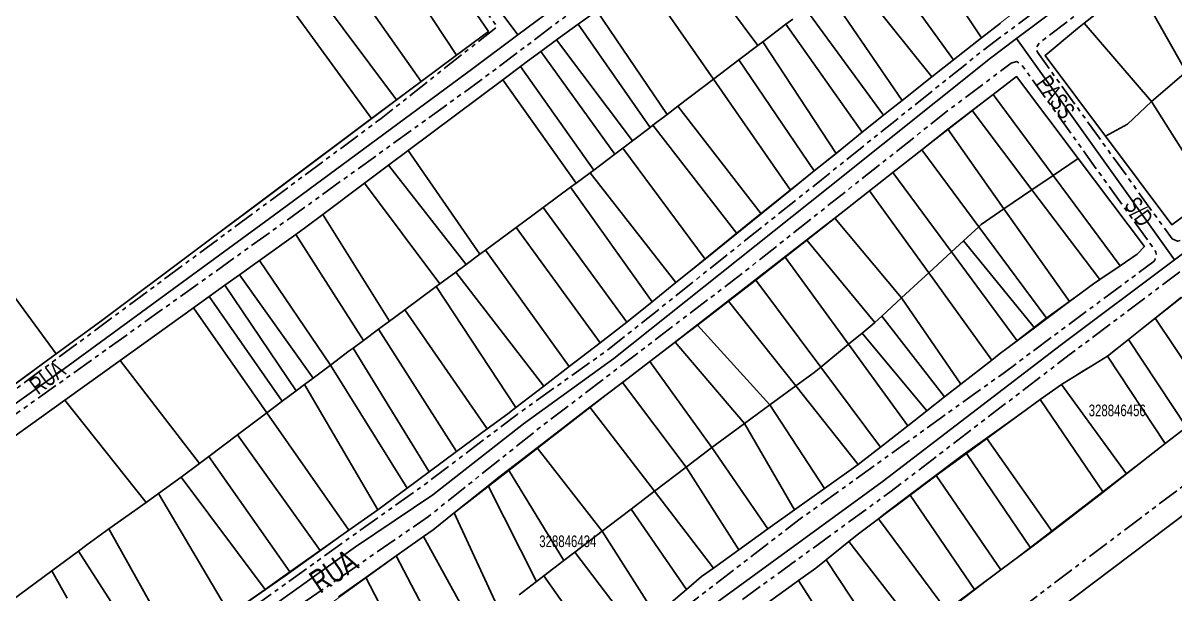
# Model space of a CAD drawing. Extents: x 204381 to 207261, y 4847713 to 4851061.
# Drawn here: x 206465.6 to 206663.2, y 4848224.3 to 4848322.1 of the extents above; entities that cross this region are included whole.
import ezdxf

# ---------------------------------------------------------------- set-up
doc = ezdxf.new("R2010")
doc.units = 0
doc.header["$LTSCALE"] = 1.5
doc.header["$MEASUREMENT"] = 0
doc.linetypes.add('PHANTOMX2', pattern=[5, 2.5, -0.5, 0.5, -0.5, 0.5, -0.5])
for name, color, linetype in [('CD-MALHA-LOTES', 40, 'CONTINUOUS'), ('CD_TXT_QUADRA', 7, 'CONTINUOUS'), ('RU-QUADRAS', 210, 'CONTINUOUS'), ('SV-EIXO-RUA-N-PAV', 6, 'CONTINUOUS'), ('SV-RUA-NAO-PAV-S-GUIA-C-GUIA', 7, 'PHANTOMX2'), ('SV-TXT-RUA-N-PAV-S-GUIA-C-GUIA', 7, 'CONTINUOUS')]:
    doc.layers.add(name, color=color, linetype=linetype)
doc.styles.add('ARIAL', font='ARIAL.TTF')

msp = doc.modelspace()

# ---------------------------------------------------------------- linework, layer by layer
at = {"layer": 'CD-MALHA-LOTES'}
for points in [[(206617.66, 4848338.11), (206629.99, 4848319.58)], [(206539.94, 4848316.6), (206545.42, 4848320.68), (206535.06, 4848335.85)], [(206579.08, 4848335.21), (206591.63, 4848318.25)], [(206612.15, 4848333.87), (206625.2, 4848315.81)], [(206520.78, 4848330.74), (206533.9, 4848312.11)], [(206529.97, 4848331.83), (206539.94, 4848316.6)], [(206571.89, 4848329.96), (206584.02, 4848312.48)], [(206607.54, 4848330.33), (206621.47, 4848312.88)], [(206647.58, 4848322.11), (206656.48, 4848329.1)], [(206656.48, 4848329.1), (206665.11, 4848313.78)], [(206508.95, 4848328.32), (206525.37, 4848305.76)], [(206515.92, 4848327.37), (206529.67, 4848308.96)], [(206603.69, 4848327.41), (206616.36, 4848308.86)], [(206560.83, 4848321.91), (206564.02, 4848324.24)], [(206564.02, 4848324.24), (206576.08, 4848306.45)], [(206597.63, 4848322.8), (206596.46, 4848321.92)], [(206599.84, 4848324.48), (206613.16, 4848306.32)], [(206557.13, 4848319.22), (206560.83, 4848321.91)], [(206560.83, 4848321.91), (206573.15, 4848304.23)], [(206596.46, 4848321.92), (206592.51, 4848318.92)], [(206609.52, 4848303.39), (206596.46, 4848321.92)], [(206633.23, 4848322.13), (206629.99, 4848319.58)], [(206651.24, 4848302.73), (206640.89, 4848316.55), (206646.43, 4848321.21), (206647.58, 4848322.11)], [(206647.58, 4848322.11), (206659.12, 4848308.7)], [(206554.42, 4848317.24), (206557.13, 4848319.22)], [(206557.13, 4848319.22), (206570.12, 4848301.93)], [(206592.51, 4848318.92), (206591.63, 4848318.25)], [(206592.51, 4848318.92), (206605.04, 4848299.77)], [(206629.99, 4848319.58), (206625.2, 4848315.81)], [(206554.42, 4848317.24), (206552.11, 4848315.56), (206550.93, 4848314.68)], [(206554.42, 4848317.24), (206567.09, 4848299.63)], [(206591.63, 4848318.25), (206588.4, 4848315.8)], [(206533.9, 4848312.11), (206539.94, 4848316.6)], [(206588.4, 4848315.8), (206584.02, 4848312.48)], [(206588.4, 4848315.8), (206601.31, 4848296.77)], [(206625.2, 4848315.81), (206621.47, 4848312.88)], [(206547.88, 4848312.4), (206550.93, 4848314.68)], [(206550.93, 4848314.68), (206563.49, 4848296.89)], [(206621.47, 4848312.88), (206616.36, 4848308.86)], [(206631.98, 4848309.87), (206636, 4848312.95), (206646.57, 4848298.89)], [(206665.11, 4848313.78), (206659.12, 4848308.7)], [(206529.67, 4848308.96), (206533.9, 4848312.11)], [(206531.69, 4848300.29), (206547.88, 4848312.4)], [(206547.88, 4848312.4), (206560.46, 4848294.66)], [(206584.02, 4848312.48), (206577.93, 4848307.85)], [(206584.02, 4848312.48), (206597.22, 4848293.47)], [(206525.37, 4848305.76), (206529.67, 4848308.96)], [(206613.16, 4848306.32), (206614.03, 4848307.02), (206616.36, 4848308.86)], [(206631.98, 4848309.87), (206628.38, 4848307.12)], [(206631.98, 4848309.87), (206642.3, 4848295.99)], [(206577.93, 4848307.85), (206576.08, 4848306.45)], [(206577.93, 4848307.85), (206592.2, 4848289.42)], [(206628.38, 4848307.12), (206624.19, 4848303.91)], [(206628.38, 4848307.12), (206638.65, 4848293.52)], [(206659.12, 4848308.7), (206655.04, 4848304.78), (206651.24, 4848302.73)], [(206659.12, 4848308.7), (206669.4, 4848292.49)], [(206525.37, 4848305.76), (206479.33, 4848271.31), (206471.28, 4848265.42)], [(206576.08, 4848306.45), (206573.65, 4848304.6)], [(206613.16, 4848306.32), (206609.52, 4848303.39)], [(206573.15, 4848304.23), (206570.12, 4848301.93)], [(206573.65, 4848304.6), (206573.15, 4848304.23)], [(206573.65, 4848304.6), (206588.01, 4848286.04)], [(206609.52, 4848303.39), (206605.04, 4848299.77)], [(206624.19, 4848303.91), (206619.74, 4848300.41)], [(206624.19, 4848303.91), (206633.84, 4848290.25)], [(206570.12, 4848301.93), (206568.47, 4848300.67)], [(206669.4, 4848292.49), (206662.62, 4848287.54), (206651.24, 4848302.73)], [(206528.3, 4848297.75), (206531.69, 4848300.29)], [(206531.69, 4848300.29), (206543.97, 4848282.48)], [(206567.09, 4848299.63), (206563.49, 4848296.89)], [(206568.47, 4848300.67), (206567.09, 4848299.63)], [(206568.47, 4848300.67), (206582.6, 4848281.67)], [(206605.04, 4848299.77), (206601.31, 4848296.77)], [(206619.74, 4848300.41), (206614.77, 4848296.5)], [(206619.74, 4848300.41), (206629.51, 4848287.21)], [(206524.2, 4848294.68), (206528.3, 4848297.75)], [(206528.3, 4848297.75), (206541.6, 4848280.73)], [(206642.3, 4848295.99), (206646.57, 4848298.89)], [(206653.8, 4848280.53), (206656.69, 4848282.48), (206657.92, 4848283.79), (206646.57, 4848298.89)], [(206562.87, 4848296.43), (206560.46, 4848294.66)], [(206563.49, 4848296.89), (206562.87, 4848296.43)], [(206577.58, 4848277.62), (206562.87, 4848296.43)], [(206601.31, 4848296.77), (206597.22, 4848293.47)], [(206614.77, 4848296.5), (206610.81, 4848293.38)], [(206614.77, 4848296.5), (206624.83, 4848282.9)], [(206638.65, 4848293.52), (206642.3, 4848295.99)], [(206642.3, 4848295.99), (206653.8, 4848280.53)], [(206517.02, 4848289.31), (206524.2, 4848294.68)], [(206524.2, 4848294.68), (206537.07, 4848277.39)], [(206559.53, 4848293.97), (206554.83, 4848290.5)], [(206560.46, 4848294.66), (206559.53, 4848293.97)], [(206559.53, 4848293.97), (206573.52, 4848274.35)], [(206597.22, 4848293.47), (206592.2, 4848289.42)], [(206610.81, 4848293.38), (206604.85, 4848288.69)], [(206610.81, 4848293.38), (206620.94, 4848279.32)], [(206633.84, 4848290.25), (206638.65, 4848293.52)], [(206638.65, 4848293.52), (206650.26, 4848278.15)], [(206512.4, 4848285.9), (206514.09, 4848287.12), (206517.02, 4848289.31)], [(206517.02, 4848289.31), (206528.45, 4848271.02)], [(206554.83, 4848290.5), (206550.21, 4848287.08)], [(206554.83, 4848290.5), (206569.19, 4848270.85)], [(206592.2, 4848289.42), (206588.01, 4848286.04)], [(206629.51, 4848287.21), (206629.95, 4848287.61), (206633.84, 4848290.25)], [(206633.84, 4848290.25), (206645.08, 4848274.36)], [(206604.85, 4848288.69), (206600.01, 4848284.88)], [(206604.85, 4848288.69), (206616.27, 4848275.01)], [(206626.88, 4848284.79), (206629.51, 4848287.21)], [(206629.51, 4848287.21), (206641.18, 4848271.45)], [(206506.17, 4848281.44), (206512.4, 4848285.9)], [(206512.4, 4848285.9), (206523.99, 4848267.72)], [(206550.21, 4848287.08), (206544.94, 4848283.2)], [(206550.21, 4848287.08), (206564.57, 4848267.3)], [(206588.01, 4848286.04), (206582.6, 4848281.67)], [(206544.94, 4848283.2), (206543.97, 4848282.48)], [(206559.27, 4848263.23), (206544.94, 4848283.2)], [(206600.01, 4848284.88), (206596.33, 4848281.99)], [(206611.69, 4848270.79), (206600.01, 4848284.88)], [(206624.83, 4848282.9), (206626.88, 4848284.79)], [(206626.88, 4848284.79), (206639.11, 4848269.9)], [(206502.72, 4848278.96), (206506.17, 4848281.44)], [(206506.17, 4848281.44), (206518.32, 4848263.5)], [(206543.97, 4848282.48), (206541.6, 4848280.73)], [(206582.6, 4848281.67), (206577.58, 4848277.62)], [(206591.3, 4848278.06), (206593.48, 4848279.74), (206596.33, 4848281.99)], [(206596.33, 4848281.99), (206607.19, 4848267.06)], [(206620.94, 4848279.32), (206624.83, 4848282.9)], [(206624.83, 4848282.9), (206636.1, 4848267.66)], [(206471.28, 4848265.42), (206459.79, 4848281.02), (206415.03, 4848248.3)], [(206539.85, 4848279.43), (206537.07, 4848277.39)], [(206541.6, 4848280.73), (206539.85, 4848279.43)], [(206539.85, 4848279.43), (206554.92, 4848259.89)], [(206616.27, 4848275.01), (206619.75, 4848278.22), (206620.94, 4848279.32)], [(206620.94, 4848279.32), (206631.74, 4848264.35)], [(206650.26, 4848278.15), (206653.8, 4848280.53)], [(206500.25, 4848277.19), (206502.72, 4848278.96)], [(206502.72, 4848278.96), (206515.36, 4848261.27)], [(206537.07, 4848277.39), (206536.49, 4848276.95)], [(206577.58, 4848277.62), (206573.52, 4848274.35)], [(206591.3, 4848278.06), (206586.61, 4848274.45)], [(206591.3, 4848278.06), (206602.42, 4848263.15)], [(206650.26, 4848278.15), (206649.18, 4848277.42), (206645.08, 4848274.36)], [(206497.53, 4848275.23), (206500.25, 4848277.19)], [(206500.25, 4848277.19), (206512.47, 4848259.1)], [(206536.49, 4848276.95), (206531.08, 4848272.96)], [(206536.49, 4848276.95), (206550.14, 4848256.22)], [(206482.26, 4848264.27), (206494.83, 4848273.29)], [(206494.83, 4848273.29), (206497.53, 4848275.23)], [(206494.83, 4848273.29), (206507.42, 4848255.3)], [(206497.53, 4848275.23), (206510.08, 4848257.3)], [(206573.52, 4848274.35), (206569.19, 4848270.85)], [(206586.61, 4848274.45), (206581.27, 4848270.32)], [(206586.61, 4848274.45), (206598.14, 4848259.92)], [(206612.89, 4848271.9), (206616.27, 4848275.01)], [(206616.27, 4848275.01), (206626.46, 4848260.22)], [(206641.18, 4848271.45), (206645.08, 4848274.36)], [(206659.79, 4848271.53), (206664.29, 4848275.13)], [(206531.08, 4848272.96), (206528.45, 4848271.02)], [(206531.08, 4848272.96), (206545.24, 4848252.56)], [(206611.69, 4848270.79), (206612.89, 4848271.9)], [(206612.89, 4848271.9), (206623.66, 4848258.03)], [(206639.11, 4848269.9), (206641.18, 4848271.45)], [(206655.2, 4848267.86), (206659.79, 4848271.53)], [(206659.79, 4848271.53), (206669.91, 4848256.46)], [(206526.55, 4848269.62), (206523.99, 4848267.72)], [(206528.45, 4848271.02), (206526.55, 4848269.62)], [(206526.55, 4848269.62), (206539.98, 4848248.67)], [(206569.19, 4848270.85), (206564.57, 4848267.3)], [(206581.27, 4848270.32), (206579.25, 4848268.76), (206577.46, 4848267.4)], [(206581.27, 4848270.32), (206593.69, 4848256.67)], [(206611.69, 4848270.79), (206611.25, 4848270.39), (206609.5, 4848268.95)], [(206636.1, 4848267.66), (206639.11, 4848269.9)], [(206523.99, 4848267.72), (206522.21, 4848266.41)], [(206577.46, 4848267.4), (206573.13, 4848264.11)], [(206577.46, 4848267.4), (206589.33, 4848253.48)], [(206607.19, 4848267.06), (206609.5, 4848268.95)], [(206609.5, 4848268.95), (206620.59, 4848255.63)], [(206636.1, 4848267.66), (206633.01, 4848265.34), (206631.74, 4848264.35)], [(206651.61, 4848264.99), (206655.2, 4848267.86)], [(206655.2, 4848267.86), (206665.15, 4848252.86)], [(206471.28, 4848265.42), (206446.62, 4848247.37), (206426.2, 4848232.18), (206415.03, 4848248.3)], [(206518.32, 4848263.5), (206521.56, 4848265.93), (206522.21, 4848266.41)], [(206522.21, 4848266.41), (206535.25, 4848245.17)], [(206564.57, 4848267.3), (206559.27, 4848263.23)], [(206602.42, 4848263.15), (206607.19, 4848267.06)], [(206607.19, 4848267.06), (206617.34, 4848253.08)], [(206472.81, 4848257.49), (206482.26, 4848264.27)], [(206482.26, 4848264.27), (206495.87, 4848246.63)], [(206518.32, 4848263.5), (206515.36, 4848261.27)], [(206518.32, 4848263.5), (206531.49, 4848242.39)], [(206573.13, 4848264.11), (206568.41, 4848260.51)], [(206573.13, 4848264.11), (206583.75, 4848249.34)], [(206626.46, 4848260.22), (206631.74, 4848264.35)], [(206643.7, 4848260.15), (206644.17, 4848260.47), (206651.61, 4848264.99)], [(206651.61, 4848264.99), (206661.51, 4848250.02)], [(206559.27, 4848263.23), (206554.92, 4848259.89)], [(206598.14, 4848259.92), (206601.29, 4848262.22), (206602.42, 4848263.15)], [(206602.42, 4848263.15), (206612.67, 4848249.43)], [(206513.87, 4848260.16), (206512.47, 4848259.1)], [(206515.36, 4848261.27), (206513.87, 4848260.16)], [(206513.87, 4848260.16), (206526.47, 4848238.68)], [(206554.92, 4848259.89), (206550.14, 4848256.22)], [(206568.41, 4848260.51), (206562.84, 4848256.27)], [(206568.41, 4848260.51), (206579.35, 4848245.99)], [(206593.69, 4848256.67), (206598.14, 4848259.92)], [(206598.14, 4848259.92), (206608.82, 4848246.46)], [(206623.66, 4848258.03), (206626.46, 4848260.22)], [(206640.07, 4848257.58), (206643.7, 4848260.15)], [(206643.7, 4848260.15), (206654.85, 4848244.84)], [(206443.89, 4848208.53), (206434.14, 4848222.92), (206433.06, 4848228.59), (206442.51, 4848235.74), (206472.81, 4848257.49)], [(206472.81, 4848257.49), (206486.71, 4848239.95)], [(206512.47, 4848259.1), (206510.08, 4848257.3)], [(206620.59, 4848255.63), (206623.66, 4848258.03)], [(206640.07, 4848257.58), (206639.21, 4848256.98), (206630.93, 4848250.91)], [(206640.07, 4848257.58), (206650.85, 4848241.73)], [(206510.08, 4848257.3), (206507.42, 4848255.3)], [(206550.14, 4848256.22), (206548.74, 4848255.14), (206545.24, 4848252.56)], [(206562.84, 4848256.27), (206562.09, 4848255.7), (206553.8, 4848249.32)], [(206562.84, 4848256.27), (206573.92, 4848241.85)], [(206589.33, 4848253.48), (206593.69, 4848256.67)], [(206593.69, 4848256.67), (206603.08, 4848242.35)], [(206617.34, 4848253.08), (206620.59, 4848255.63)], [(206507.42, 4848255.3), (206502.39, 4848251.52)], [(206507.42, 4848255.3), (206521.51, 4848235.17)], [(206545.24, 4848252.56), (206539.98, 4848248.67)], [(206589.33, 4848253.48), (206585.44, 4848250.63), (206583.75, 4848249.34)], [(206589.33, 4848253.48), (206597.92, 4848238.66)], [(206612.67, 4848249.43), (206617.34, 4848253.08)], [(206665.15, 4848252.86), (206661.51, 4848250.02)], [(206502.39, 4848251.52), (206497.47, 4848247.83)], [(206502.39, 4848251.52), (206516.6, 4848231.71)], [(206627.42, 4848248.33), (206630.93, 4848250.91)], [(206630.93, 4848250.91), (206642.14, 4848234.94)], [(206661.51, 4848250.02), (206654.85, 4848244.84)], [(206497.47, 4848247.83), (206495.87, 4848246.63)], [(206497.47, 4848247.83), (206511.36, 4848228.02)], [(206539.98, 4848248.67), (206535.25, 4848245.17)], [(206553.8, 4848249.32), (206548.89, 4848245.55)], [(206553.8, 4848249.32), (206564.96, 4848235.02)], [(206579.35, 4848245.99), (206583.75, 4848249.34)], [(206583.75, 4848249.34), (206593.37, 4848235.39)], [(206608.82, 4848246.46), (206609.64, 4848247.06), (206612.67, 4848249.43)], [(206622.24, 4848244.54), (206627.42, 4848248.33)], [(206627.42, 4848248.33), (206638.38, 4848232.15)], [(206495.87, 4848246.63), (206492.74, 4848244.27)], [(206573.92, 4848241.85), (206579.35, 4848245.99)], [(206579.35, 4848245.99), (206588.39, 4848231.82)], [(206603.08, 4848242.35), (206608.82, 4848246.46)], [(206492.74, 4848244.27), (206488.86, 4848241.49)], [(206492.74, 4848244.27), (206507.12, 4848225.04)], [(206535.25, 4848245.17), (206531.49, 4848242.39)], [(206548.89, 4848245.55), (206547.2, 4848244.25), (206545.39, 4848242.81)], [(206548.89, 4848245.55), (206558.39, 4848230)], [(206617.75, 4848241.18), (206621.71, 4848244.15), (206622.24, 4848244.54)], [(206622.24, 4848244.54), (206633.33, 4848228.4)], [(206654.85, 4848244.84), (206650.85, 4848241.73)], [(206531.49, 4848242.39), (206526.47, 4848238.68)], [(206545.39, 4848242.81), (206539.53, 4848238.14)], [(206545.39, 4848242.81), (206553.7, 4848226.41)], [(206569.91, 4848238.8), (206573.92, 4848241.85)], [(206573.92, 4848241.85), (206584.02, 4848228.69)], [(206597.92, 4848238.66), (206603.08, 4848242.35)], [(206650.85, 4848241.73), (206642.14, 4848234.94)], [(206486.71, 4848239.95), (206480.35, 4848235.4)], [(206488.86, 4848241.49), (206486.71, 4848239.95)], [(206488.86, 4848241.49), (206501.11, 4848220.81)], [(206612.31, 4848237.11), (206617.75, 4848241.18)], [(206617.75, 4848241.18), (206628.79, 4848225.02)], [(206521.51, 4848235.17), (206525.91, 4848238.27), (206526.47, 4848238.68)], [(206539.53, 4848238.14), (206535.93, 4848235.27), (206534.31, 4848234.12)], [(206539.53, 4848238.14), (206547.26, 4848221.49)], [(206569.91, 4848238.8), (206566.16, 4848235.94), (206564.96, 4848235.02)], [(206569.91, 4848238.8), (206579.4, 4848225.03)], [(206593.37, 4848235.39), (206597.92, 4848238.66)], [(206612.31, 4848237.11), (206608.87, 4848234.53), (206607.24, 4848233.22)], [(206612.31, 4848237.11), (206623.98, 4848221.4)], [(206475.1, 4848231.61), (206476.53, 4848232.67), (206480.35, 4848235.4)], [(206480.35, 4848235.4), (206492.03, 4848214.42)], [(206521.51, 4848235.17), (206516.6, 4848231.71)], [(206534.31, 4848234.12), (206529.61, 4848230.78)], [(206534.31, 4848234.12), (206542.74, 4848218.75)], [(206560.26, 4848231.43), (206564.96, 4848235.02)], [(206564.96, 4848235.02), (206574.15, 4848220.54)], [(206588.39, 4848231.82), (206593.37, 4848235.39)], [(206642.14, 4848234.94), (206638.38, 4848232.15)], [(206584.02, 4848228.69), (206588.39, 4848231.82)], [(206603.34, 4848230.11), (206607.24, 4848233.22)], [(206607.24, 4848233.22), (206619.26, 4848217.74)], [(206638.38, 4848232.15), (206633.33, 4848228.4)], [(206475.1, 4848231.61), (206470.55, 4848228.24)], [(206475.1, 4848231.61), (206487.86, 4848211.77)], [(206516.6, 4848231.71), (206511.36, 4848228.02)], [(206529.61, 4848230.78), (206524.42, 4848227.1)], [(206529.61, 4848230.78), (206537.44, 4848215.81)], [(206554.92, 4848227.34), (206558.39, 4848230)], [(206558.39, 4848230), (206560.26, 4848231.43)], [(206560.26, 4848231.43), (206570.59, 4848217.8)], [(206603.34, 4848230.11), (206601.58, 4848228.7), (206598.58, 4848226.53)], [(206603.34, 4848230.11), (206614.15, 4848213.78)], [(206470.55, 4848228.24), (206443.89, 4848208.53)], [(206470.55, 4848228.24), (206473.17, 4848223.54)], [(206511.36, 4848228.02), (206507.12, 4848225.04)], [(206584.02, 4848228.69), (206581.99, 4848227.24), (206579.4, 4848225.03)], [(206633.33, 4848228.4), (206628.79, 4848225.02)], [(206524.42, 4848227.1), (206519.73, 4848223.77)], [(206524.42, 4848227.1), (206532.06, 4848212.31)], [(206550.69, 4848224.11), (206553.7, 4848226.41)], [(206553.7, 4848226.41), (206554.92, 4848227.34)], [(206554.92, 4848227.34), (206564.84, 4848213.36)], [(206593.62, 4848222.94), (206598.58, 4848226.53)], [(206598.58, 4848226.53), (206609.25, 4848209.98)], [(206507.12, 4848225.04), (206501.11, 4848220.81)], [(206574.15, 4848220.54), (206579.4, 4848225.03)], [(206628.79, 4848225.02), (206625.66, 4848222.7), (206623.98, 4848221.4)]]:
    msp.add_lwpolyline(points, dxfattribs=at)
at = {"layer": 'RU-QUADRAS', "color": 6, "linetype": 'Continuous', "const_width": 0.18}
for points in [[(206433.06, 4848228.59), (206442.51, 4848235.74), (206514.09, 4848287.12), (206552.11, 4848315.56), (206595.46, 4848347.14), (206672.15, 4848404.1), (206690.78, 4848416.92), (206720.69, 4848439.64), (206732.17, 4848422.1, -0.012529), (206764.35, 4848446.97), (206821.41, 4848487.93, 0.008875), (206860.86, 4848517.5), (206872.74, 4848500.22, -0.009868), (206752.63, 4848413.32), (206699.08, 4848373.58), (206662.3, 4848343.82), (206634.2, 4848322.9, 0.005913), (206569.19, 4848270.85), (206548.74, 4848255.14, -0.011457), (206491.27, 4848213.88), (206455.34, 4848191.61), (206434.14, 4848222.92)], [(206640.89, 4848316.55), (206646.43, 4848321.21), (206700.85, 4848363.74), (206729.15, 4848386.48), (206756.71, 4848407.47), (206821.71, 4848454.64, 0.022357), (206877.47, 4848493.63), (206898.47, 4848463.31), (206839.09, 4848420.38), (206804.67, 4848393.41), (206735.02, 4848340.96), (206662.62, 4848287.54)], [(206484.95, 4848144.72, 0.02766), (206516.6, 4848165.71), (206559.35, 4848198.57), (206601.58, 4848228.7, -0.018771), (206639.21, 4848256.98, -0.033624), (206651.61, 4848264.99, 0.009078), (206711.63, 4848313.63, 0.009992), (206758.1, 4848346.51, 0.005579), (206842, 4848411.9), (206904.5, 4848454.94), (206915.88, 4848438.91), (206896.77, 4848424.33), (206895.31, 4848425.35, 0.003667), (206791.1, 4848347.23), (206727.24, 4848299.9), (206665.93, 4848253.47), (206588, 4848193.51), (206496.47, 4848124.02)], [(206329.19, 4848369.36), (206403.72, 4848425.58), (206431.2, 4848383.42), (206450.76, 4848358.05), (206471.21, 4848379.89), (206488.41, 4848356.55), (206500.52, 4848365.17), (206501.75, 4848363.94), (206511.1, 4848370.1, -0.007541), (206545.42, 4848320.68, -0.003392), (206426.2, 4848232.18), (206389.07, 4848285.76), (206388.04, 4848285.05), (206383.71, 4848290.8), (206385.25, 4848292.48, -0.011435)], [(206457.54, 4848182.09), (206503.71, 4848212.04), (206535.93, 4848235.27), (206636, 4848312.95), (206657.92, 4848283.79), (206656.69, 4848282.48, 0.024363), (206633.01, 4848265.34), (206609.64, 4848247.06), (206581.99, 4848227.24, -0.025112), (206564.84, 4848213.36), (206530.48, 4848188.16, -0.010213), (206496.33, 4848162.37), (206473.14, 4848148.33)]]:
    msp.add_lwpolyline(points, format="xyb", close=True, dxfattribs=at)
at = {"layer": 'SV-EIXO-RUA-N-PAV', "flags": 128}
for points in [[(206446.56, 4848179.13), (206466.45, 4848193.8), (206494.3, 4848212.04), (206522.63, 4848232.35), (206535.9, 4848241.26), (206551.42, 4848253.43), (206566.96, 4848264.6), (206603.69, 4848293.85), (206631.52, 4848316.12), (206635.98, 4848319.46), (206656.44, 4848334.78), (206690.56, 4848360.81), (206729.15, 4848391.36), (206761.54, 4848415.02), (206786.61, 4848434.14), (206819.65, 4848457.81), (206844.87, 4848474.85), (206854.69, 4848481.77)], [(206446.56, 4848179.13), (206466.45, 4848193.8), (206494.3, 4848212.04), (206522.63, 4848232.35), (206535.9, 4848241.26), (206551.42, 4848253.43), (206566.96, 4848264.6), (206603.69, 4848293.85), (206631.52, 4848316.12), (206635.98, 4848319.46), (206656.44, 4848334.78), (206690.56, 4848360.81), (206729.15, 4848391.36), (206761.54, 4848415.02), (206786.61, 4848434.14), (206819.65, 4848457.81), (206844.87, 4848474.85), (206854.69, 4848481.77)], [(206466.63, 4848138.67), (206477.24, 4848145.35), (206482.51, 4848148.24), (206503.44, 4848162.07), (206519.02, 4848174.39), (206538.94, 4848188.83), (206556.8, 4848201.89), (206582.77, 4848221.49), (206612.97, 4848243.47), (206643.72, 4848266.99), (206663.12, 4848281.55), (206678.84, 4848293.34), (206716.5, 4848320.98), (206750.55, 4848346.42), (206790.54, 4848376.96), (206824.98, 4848402.95), (206858.98, 4848427.16), (206899.58, 4848457.37), (206904.73, 4848461.49)], [(206466.63, 4848138.67), (206477.24, 4848145.35), (206482.51, 4848148.24), (206503.44, 4848162.07), (206519.02, 4848174.39), (206538.94, 4848188.83), (206556.8, 4848201.89), (206582.77, 4848221.49), (206612.97, 4848243.47), (206643.72, 4848266.99), (206663.12, 4848281.55), (206678.84, 4848293.34), (206716.5, 4848320.98), (206750.55, 4848346.42), (206790.54, 4848376.96), (206824.98, 4848402.95), (206858.98, 4848427.16), (206899.58, 4848457.37), (206904.73, 4848461.49)], [(206482.95, 4848103.63), (206502.67, 4848115.26), (206531.98, 4848136.03), (206537.17, 4848140.23), (206557.26, 4848156.48), (206600.3, 4848189.22), (206608.2, 4848195.23), (206661.99, 4848235.8), (206665.5, 4848238.44), (206730.76, 4848287.61), (206732.57, 4848288.97), (206782.73, 4848326.87), (206793.5, 4848334.9), (206859.36, 4848384.03), (206881.07, 4848400.23), (206901.77, 4848416.17), (206921.27, 4848431.18), (206922.29, 4848431.96), (206955.48, 4848457.42)], [(206482.95, 4848103.63), (206502.67, 4848115.26), (206531.98, 4848136.03), (206537.17, 4848140.23), (206557.26, 4848156.48), (206600.3, 4848189.22), (206608.2, 4848195.23), (206661.99, 4848235.8), (206665.5, 4848238.44), (206730.76, 4848287.61), (206732.57, 4848288.97), (206782.73, 4848326.87), (206793.5, 4848334.9), (206859.36, 4848384.03), (206881.07, 4848400.23), (206901.77, 4848416.17), (206921.27, 4848431.18), (206922.29, 4848431.96), (206955.48, 4848457.42)], [(206421.83, 4848221.01), (206427.97, 4848228.5), (206435.12, 4848235.46), (206449.21, 4848246.18), (206471.88, 4848262.26), (206508.72, 4848289.23), (206542.76, 4848314.33), (206550.5, 4848320.09), (206564.37, 4848330.42), (206592.68, 4848350.84), (206598.33, 4848355.11), (206614.84, 4848367.56), (206634.81, 4848382.15), (206637.82, 4848384.31), (206647.13, 4848390.98), (206656.93, 4848398.42), (206674.5, 4848409.41), (206688.69, 4848419.55), (206703.93, 4848429.23)], [(206421.83, 4848221.01), (206427.97, 4848228.5), (206435.12, 4848235.46), (206449.21, 4848246.18), (206471.88, 4848262.26), (206508.72, 4848289.23), (206542.76, 4848314.33), (206550.5, 4848320.09), (206564.37, 4848330.42), (206592.68, 4848350.84), (206598.33, 4848355.11), (206614.84, 4848367.56), (206634.81, 4848382.15), (206637.82, 4848384.31), (206647.13, 4848390.98), (206656.93, 4848398.42), (206674.5, 4848409.41), (206688.69, 4848419.55), (206703.93, 4848429.23)], [(206503.29, 4848383.26), (206550.5, 4848320.09)], [(206503.29, 4848383.26), (206550.5, 4848320.09)], [(206635.98, 4848319.46), (206663.12, 4848281.55)], [(206635.98, 4848319.46), (206663.12, 4848281.55)]]:
    msp.add_lwpolyline(points, dxfattribs=at)
at = {"layer": 'SV-RUA-NAO-PAV-S-GUIA-C-GUIA', "flags": 128}
for points in [[(206447.86, 4848189.92), (206450.86, 4848188.53), (206454.95, 4848189), (206493.28, 4848213.54), (206521.57, 4848233.83), (206534.69, 4848243.15), (206550.35, 4848255.03), (206565.87, 4848266.05), (206602.55, 4848295.27), (206630.4, 4848317.56), (206655.34, 4848336.23), (206689.45, 4848362.24), (206728.05, 4848392.8), (206760.46, 4848416.48), (206785.53, 4848435.6), (206818.59, 4848459.29), (206843.3, 4848477.1), (206853.12, 4848483.89), (206856.46, 4848479.56), (206838.01, 4848467.93), (206817.46, 4848453.85), (206804.31, 4848444.03), (206779.16, 4848425.81), (206737.39, 4848394.43), (206727.09, 4848386.12), (206703.83, 4848368.28), (206681.35, 4848351.46), (206657.97, 4848332.47), (206639.86, 4848318.68), (206639.32, 4848317.82), (206639.57, 4848317.12), (206662.68, 4848285.14), (206663.59, 4848284.72), (206664.42, 4848284.94), (206674.05, 4848291.96), (206714.73, 4848323.06), (206754.51, 4848352.19), (206796.06, 4848384.31), (206841.32, 4848418.41), (206877.57, 4848444.46), (206896.57, 4848458.41), (206899.93, 4848462.33), (206899.88, 4848464.74), (206884.89, 4848486.56), (206860.44, 4848521.95), (206852.46, 4848533.46), (206835.22, 4848558.37), (206801.7, 4848533.31), (206778.27, 4848515.78), (206802.66, 4848481.1), (206829.27, 4848498.5), (206841.81, 4848506.76), (206843.06, 4848504.52), (206829.58, 4848495.74), (206802.66, 4848476.59), (206774.1, 4848455.54), (206755.01, 4848441.21), (206734.52, 4848426.42), (206732.34, 4848429.33), (206751.76, 4848442.6), (206777.21, 4848461.1), (206798.52, 4848478.66), (206791.17, 4848491.21), (206775.64, 4848512.67), (206755.46, 4848498.2), (206736.47, 4848483.21), (206715.97, 4848467.23), (206695.8, 4848452), (206681.78, 4848440.36), (206669.95, 4848431.31), (206650.18, 4848418.35), (206627.57, 4848404.99), (206638.2, 4848388.65), (206640.69, 4848389.15), (206653.81, 4848398.27), (206681.7, 4848416.44), (206695.14, 4848424.57), (206703.6, 4848430.24), (206704.74, 4848427.96), (206689.54, 4848418.3), (206675.34, 4848408.15), (206657.82, 4848397.19), (206648.41, 4848389.29), (206635.88, 4848380.73), (206611.68, 4848362.63), (206593.66, 4848349), (206565.82, 4848328.67), (206544.13, 4848312.32), (206507.93, 4848286.21), (206472.75, 4848261.03), (206450.11, 4848244.96), (206436.12, 4848234.32), (206432.11, 4848230.25), (206429.76, 4848224.56), (206430.13, 4848219.98)], [(206447.86, 4848189.92), (206450.86, 4848188.53), (206454.95, 4848189), (206493.28, 4848213.54), (206521.57, 4848233.83), (206534.69, 4848243.15), (206550.35, 4848255.03), (206565.87, 4848266.05), (206602.55, 4848295.27), (206630.4, 4848317.56), (206655.34, 4848336.23), (206689.45, 4848362.24), (206728.05, 4848392.8), (206760.46, 4848416.48), (206785.53, 4848435.6), (206818.59, 4848459.29), (206843.3, 4848477.1), (206853.12, 4848483.89), (206856.46, 4848479.56), (206838.01, 4848467.93), (206817.46, 4848453.85), (206804.31, 4848444.03), (206779.16, 4848425.81), (206737.39, 4848394.43), (206727.09, 4848386.12), (206703.83, 4848368.28), (206681.35, 4848351.46), (206657.97, 4848332.47), (206639.86, 4848318.68), (206639.32, 4848317.82), (206639.57, 4848317.12), (206662.68, 4848285.14), (206663.59, 4848284.72), (206664.42, 4848284.94), (206674.05, 4848291.96), (206714.73, 4848323.06), (206754.51, 4848352.19), (206796.06, 4848384.31), (206841.32, 4848418.41), (206877.57, 4848444.46), (206896.57, 4848458.41), (206899.93, 4848462.33), (206899.88, 4848464.74), (206884.89, 4848486.56), (206860.44, 4848521.95), (206852.46, 4848533.46), (206835.22, 4848558.37), (206801.7, 4848533.31), (206778.27, 4848515.78), (206802.66, 4848481.1), (206829.27, 4848498.5), (206841.81, 4848506.76), (206843.06, 4848504.52), (206829.58, 4848495.74), (206802.66, 4848476.59), (206774.1, 4848455.54), (206755.01, 4848441.21), (206734.52, 4848426.42), (206732.34, 4848429.33), (206751.76, 4848442.6), (206777.21, 4848461.1), (206798.52, 4848478.66), (206791.17, 4848491.21), (206775.64, 4848512.67), (206755.46, 4848498.2), (206736.47, 4848483.21), (206715.97, 4848467.23), (206695.8, 4848452), (206681.78, 4848440.36), (206669.95, 4848431.31), (206650.18, 4848418.35), (206627.57, 4848404.99), (206638.2, 4848388.65), (206640.69, 4848389.15), (206653.81, 4848398.27), (206681.7, 4848416.44), (206695.14, 4848424.57), (206703.6, 4848430.24), (206704.74, 4848427.96), (206689.54, 4848418.3), (206675.34, 4848408.15), (206657.82, 4848397.19), (206648.41, 4848389.29), (206635.88, 4848380.73), (206611.68, 4848362.63), (206593.66, 4848349), (206565.82, 4848328.67), (206544.13, 4848312.32), (206507.93, 4848286.21), (206472.75, 4848261.03), (206450.11, 4848244.96), (206436.12, 4848234.32), (206432.11, 4848230.25), (206429.76, 4848224.56), (206430.13, 4848219.98)], [(206485.76, 4848113.13), (206487.91, 4848112.43), (206491.49, 4848112.61), (206493.88, 4848113.48), (206497.46, 4848115.58), (206500.52, 4848117.97), (206530.15, 4848138.69), (206554.74, 4848159.61), (206605.78, 4848198.42), (206659.58, 4848239), (206730.16, 4848292.17), (206780.32, 4848330.07), (206878.65, 4848403.42), (206910.14, 4848427.67), (206918.84, 4848434.36), (206955.48, 4848462.17)], [(206485.76, 4848113.13), (206487.91, 4848112.43), (206491.49, 4848112.61), (206493.88, 4848113.48), (206497.46, 4848115.58), (206500.52, 4848117.97), (206530.15, 4848138.69), (206554.74, 4848159.61), (206605.78, 4848198.42), (206659.58, 4848239), (206730.16, 4848292.17), (206780.32, 4848330.07), (206878.65, 4848403.42), (206910.14, 4848427.67), (206918.84, 4848434.36), (206955.48, 4848462.17)], [(206918.9, 4848440.9), (206914.8, 4848446.23), (206910.76, 4848451.17), (206904.85, 4848458.36), (206904.26, 4848458.3), (206900.92, 4848455.63), (206860.27, 4848425.38), (206826.28, 4848401.18), (206791.87, 4848375.21), (206751.88, 4848344.67), (206717.81, 4848319.21), (206680.14, 4848291.58), (206645.05, 4848265.24), (206614.29, 4848241.71), (206584.08, 4848219.72), (206558.11, 4848200.13), (206540.24, 4848187.06), (206520.35, 4848172.64), (206504.73, 4848160.29), (206483.73, 4848146.42), (206479.9, 4848143.82), (206476.43, 4848141.22), (206474.11, 4848137.53)], [(206918.9, 4848440.9), (206914.8, 4848446.23), (206910.76, 4848451.17), (206904.85, 4848458.36), (206904.26, 4848458.3), (206900.92, 4848455.63), (206860.27, 4848425.38), (206826.28, 4848401.18), (206791.87, 4848375.21), (206751.88, 4848344.67), (206717.81, 4848319.21), (206680.14, 4848291.58), (206645.05, 4848265.24), (206614.29, 4848241.71), (206584.08, 4848219.72), (206558.11, 4848200.13), (206540.24, 4848187.06), (206520.35, 4848172.64), (206504.73, 4848160.29), (206483.73, 4848146.42), (206479.9, 4848143.82), (206476.43, 4848141.22), (206474.11, 4848137.53)], [(206423.27, 4848230.87), (206425.6, 4848230.49), (206428.19, 4848231.96), (206432.95, 4848235.71), (206446.47, 4848246.11), (206527.06, 4848305.78), (206546.92, 4848321.49), (206509.04, 4848373.37)], [(206423.27, 4848230.87), (206425.6, 4848230.49), (206428.19, 4848231.96), (206432.95, 4848235.71), (206446.47, 4848246.11), (206527.06, 4848305.78), (206546.92, 4848321.49), (206509.04, 4848373.37)], [(206468.09, 4848151.1), (206470.15, 4848149.46), (206473.39, 4848148.19), (206475.68, 4848148.03), (206477.81, 4848148.93), (206501.6, 4848163.06), (206518.87, 4848176.53), (206560.59, 4848207.7), (206598.67, 4848236.94), (206633.69, 4848262.07), (206659.63, 4848281.33), (206660.01, 4848282.22), (206659.91, 4848282.92), (206636.83, 4848315.05), (206636, 4848315.53), (206635.08, 4848315.24), (206624.24, 4848307.11), (206589.13, 4848279.33), (206554.04, 4848252.59), (206535.16, 4848237.55), (206506.65, 4848217.86), (206480.8, 4848201.14), (206462.27, 4848187.39), (206458.75, 4848184.11), (206456.11, 4848181.56), (206455.13, 4848176.92)], [(206468.09, 4848151.1), (206470.15, 4848149.46), (206473.39, 4848148.19), (206475.68, 4848148.03), (206477.81, 4848148.93), (206501.6, 4848163.06), (206518.87, 4848176.53), (206560.59, 4848207.7), (206598.67, 4848236.94), (206633.69, 4848262.07), (206659.63, 4848281.33), (206660.01, 4848282.22), (206659.91, 4848282.92), (206636.83, 4848315.05), (206636, 4848315.53), (206635.08, 4848315.24), (206624.24, 4848307.11), (206589.13, 4848279.33), (206554.04, 4848252.59), (206535.16, 4848237.55), (206506.65, 4848217.86), (206480.8, 4848201.14), (206462.27, 4848187.39), (206458.75, 4848184.11), (206456.11, 4848181.56), (206455.13, 4848176.92)]]:
    msp.add_lwpolyline(points, dxfattribs=at)

# ---------------------------------------------------------------- texts
at = {"layer": 'CD_TXT_QUADRA', "color": 7, "linetype": 'Continuous', "style": 'ARIAL', "width": 0.7}
for s, p in [('328846456', (206648.38, 4848254.72)), ('328846434', (206554.15, 4848232.28))]:
    msp.add_text(s, height=2, dxfattribs=at).set_placement(p)
at = {"layer": 'SV-TXT-RUA-N-PAV-S-GUIA-C-GUIA', "style": 'ARIAL', "width": 0.7}
for s, height, rotation, p in [('PASS.                     S/D', 3, 306, (206639.21, 4848311.73)), ('PASS.                     S/D', 3, 306, (206639.21, 4848311.73)), ('RUA', 3, 37, (206468.2, 4848258.3)), ('RUA', 3, 37, (206468.2, 4848258.3)), ('RUA', 4, 34, (206516.56, 4848224.22)), ('RUA', 4, 34, (206516.56, 4848224.22))]:
    msp.add_text(s, height=height, rotation=rotation, dxfattribs=at).set_placement(p)

doc.saveas('drawing.dxf')
